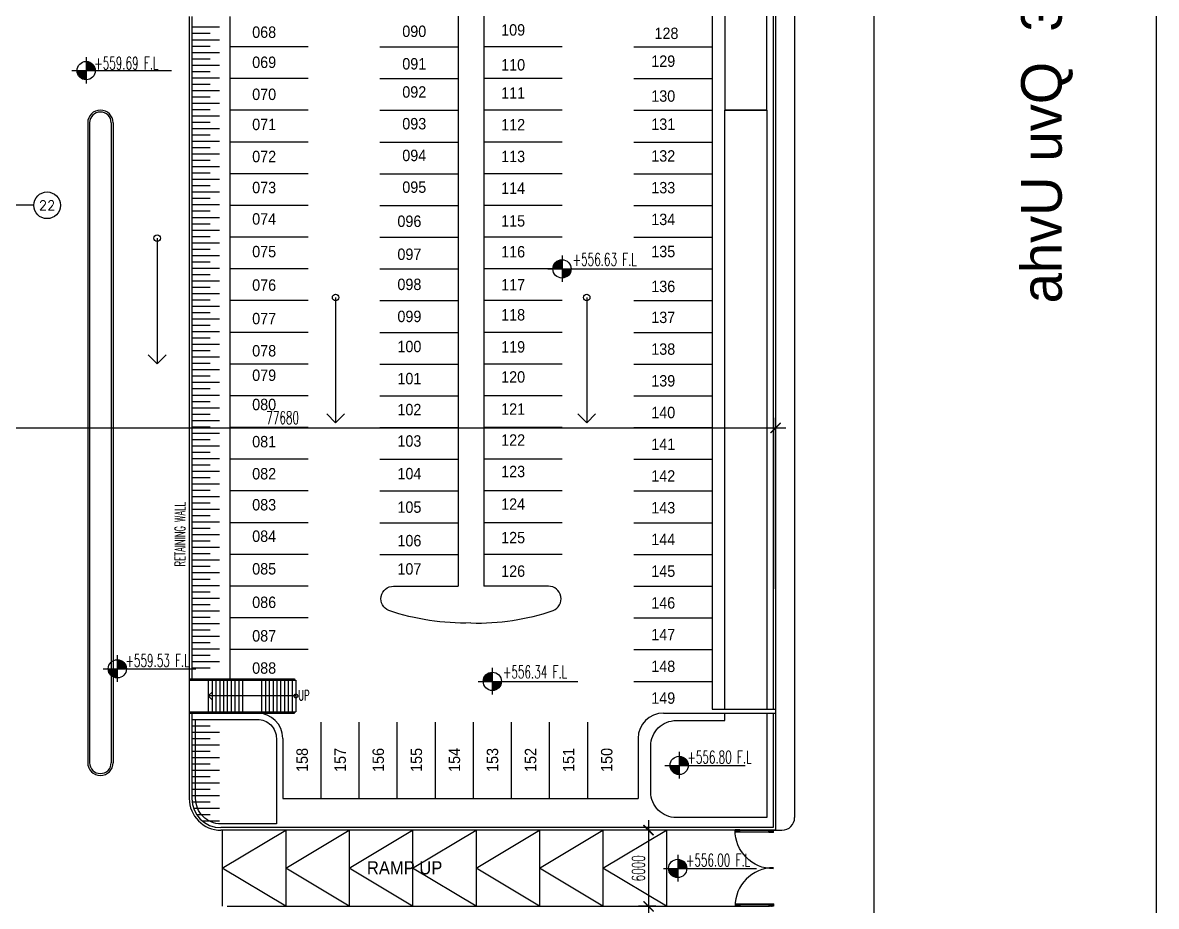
# Model space of a CAD drawing. Extents: x -708 to -403, y -916 to -561.
# Drawn here: x -492.5 to -403.2, y -712.8 to -643.2 of the extents above; entities that cross this region are included whole.
import ezdxf
from ezdxf.enums import TextEntityAlignment as Align

# ---------------------------------------------------------------- set-up
doc = ezdxf.new("R2010")
doc.units = 0
doc.header["$LTSCALE"] = 0.2
doc.header["$MEASUREMENT"] = 0
doc.header["$PDMODE"] = 3
doc.header["$PDSIZE"] = 5
doc.linetypes.add('CENTERX2', pattern=[4, 2.5, -0.5, 0.5, -0.5])
doc.layers.get('0').update_dxf_attribs({"color": 11, "linetype": 'CONTINUOUS'})
doc.layers.get('Defpoints').update_dxf_attribs({"linetype": 'CONTINUOUS'})
for name, color, linetype in [('AX-CR', 2, 'CONTINUOUS'), ('AX-TXT', 2, 'CONTINUOUS'), ('AXES', 11, 'CENTERX2'), ('CURB', 9, 'CONTINUOUS'), ('dimsite', 4, 'CONTINUOUS'), ('DOOR', 4, 'CONTINUOUS'), ('Level', 2, 'CONTINUOUS'), ('no', 2, 'CONTINUOUS'), ('ParkLine', 11, 'CONTINUOUS'), ('Ptext', 11, 'CONTINUOUS'), ('Ramp', 7, 'CONTINUOUS'), ('ROOF', 2, 'CONTINUOUS'), ('TEXT', 4, 'CONTINUOUS'), ('TXT1', 2, 'CONTINUOUS'), ('WALKWAYS', 9, 'CONTINUOUS'), ('WALL', 7, 'CONTINUOUS')]:
    doc.layers.add(name, color=color, linetype=linetype)
doc.styles.add('ABORD1', font='XARB.shx', dxfattribs={"height": 500})
doc.styles.add('ROMANS', font='ROMANS.SHX', dxfattribs={"width": 0.6})
doc.styles.add('TTXT', font='swisse.ttf', dxfattribs={"width": 0.6})
doc.dimstyles.new('1-500', dxfattribs={"dimscale": 2, "dimtxt": 0.5, "dimasz": 0.4, "dimexe": 0.4, "dimexo": 0.03, "dimgap": 0.15, "dimtad": 1, "dimdec": 0, "dimlfac": 1000, "dimzin": 13, "dimdsep": 46, "dimtxsty": 'ROMANS', "dimblk": 'ARCHTICK', "dimcen": 0.09, "dimdle": 0.4, "dimclrd": 256, "dimclre": 256, "dimclrt": 2, "dimadec": 0, "dimazin": 0, "dimtfac": 1, "dimtdec": 0, "dimtofl": 0, "dimtmove": 2, "dimatfit": 3, "dimldrblk": 'CLOSEDBLANK', "dimfxl": 0, "dimtolj": 1, "dimtzin": 0, "dimlwd": -1, "dimlwe": -1, "dimarcsym": 0})

# ---------------------------------------------------------------- blocks, each defined once
blk = doc.blocks.new('*X15')
at = {"color": 0}
for p, q in [((36.816, 28.246), (36.9, 28.33)), ((36.816, 28.274), (36.872, 28.33)), ((36.816, 28.302), (36.844, 28.33)), ((36.816, 28.217), (36.916, 28.317)), ((36.816, 28.189), (36.916, 28.289)), ((36.816, 28.161), (36.916, 28.261)), ((36.816, 28.132), (36.916, 28.232)), ((36.842, 28.13), (36.916, 28.204)), ((36.87, 28.13), (36.916, 28.176)), ((36.898, 28.13), (36.916, 28.148))]:
    blk.add_line(p, q, dxfattribs=at)
blk = doc.blocks.new('*X14')
at = {"color": 0}
for p, q in [((36.816, 29.914), (36.912, 30.01)), ((36.816, 29.943), (36.883, 30.01)), ((36.816, 29.971), (36.855, 30.01)), ((36.816, 29.999), (36.827, 30.01)), ((36.816, 29.886), (36.916, 29.986)), ((36.816, 29.858), (36.916, 29.958)), ((36.816, 29.829), (36.916, 29.929)), ((36.825, 29.81), (36.916, 29.901)), ((36.853, 29.81), (36.916, 29.873)), ((36.881, 29.81), (36.916, 29.845)), ((36.91, 29.81), (36.916, 29.816))]:
    blk.add_line(p, q, dxfattribs=at)
blk = doc.blocks.new('A$C2C2F0F2F')
at = {"layer": 'DOOR'}
for p, q in [((0.1, 1.64), (0, 1.64)), ((0, 1.44), (0, 1.64)), ((0.1, 1.44), (0.1, 1.64)), ((0.1, 1.44), (0, 1.44)), ((0, 0.2), (0, 1.44)), ((0.02, 0.2), (0.02, 1.44)), ((0.08, 0.2), (0.08, 1.44)), ((0.1, 0.2), (0.1, 1.44)), ((0, 0), (0, 0.2)), ((0.1, 0.2), (0, 0.2)), ((0.1, 0), (0, 0)), ((0.1, 0), (0.1, 0.2))]:
    blk.add_line(p, q, dxfattribs=at)
blk.add_arc((0, 0), 1.64, 0, 90, dxfattribs=at)
at = {"layer": 'DOOR', "color": 11, "extrusion": (0, 0, -1), "zscale": -1}
for name, p in [('*X14', (-36.916, -28.37)), ('*X15', (-36.916, -28.13))]:
    blk.add_blockref(name, p, dxfattribs=at)
blk = doc.blocks.new('_ARCHTICK')
at = {"color": 0, "linetype": 'ByBlock', "const_width": 0.15}
blk.add_lwpolyline([(-0.5, -0.5), (0.5, 0.5)], dxfattribs=at)
blk = doc.blocks.new('*D24')
at = {"layer": 'Defpoints', "color": 0}
for p in [(-442.556, -706.822), (-443.203, -712.822), (-442.556, -712.822)]:
    blk.add_point(p, dxfattribs=at)
at = {"layer": 'dimsite'}
for p, q in [((-443.203, -706.022), (-443.203, -713.622)), ((-442.616, -706.822), (-444.003, -706.822)), ((-442.616, -712.822), (-444.003, -712.822))]:
    blk.add_line(p, q, dxfattribs=at)
at = {"layer": 'dimsite', "xscale": 0.8, "yscale": 0.8, "zscale": 0.8}
for p, rotation in [((-443.203, -706.822), 90), ((-443.203, -712.822), 270)]:
    blk.add_blockref('_ARCHTICK', p, dxfattribs=dict(at, rotation=rotation))
at = {"layer": 'dimsite', "color": 2, "insert": (-444.003, -709.822), "char_height": 1, "attachment_point": 5, "rotation": 90, "style": 'ROMANS'}
blk.add_mtext('\\A1;6000', dxfattribs=at)
blk = doc.blocks.new('_ClosedBlank')
at = {"color": 0, "linetype": 'ByBlock', "lineweight": -2}
for p, q in [((-1, 0.17), (0, 0)), ((-1, 0.17), (-1, -0.17)), ((0, 0), (-1, -0.17))]:
    blk.add_line(p, q, dxfattribs=at)
blk = doc.blocks.new('AXU')
at = {"layer": 'AX-CR'}
blk.add_circle((0, 350), 350, dxfattribs=at)
at = {"layer": 'AX-TXT', "style": 'ROMANS'}
blk.add_attdef('AX', text='', height=250, dxfattribs=at).set_placement((0, 350), align=Align.MIDDLE)
blk = doc.blocks.new('*D275')
at = {"layer": 'Defpoints', "color": 0}
for p in [(-430.667, -623.911), (-425.424, -623.911), (-432.415, -814.911)]:
    blk.add_point(p, dxfattribs=at)
at = {"layer": 'dimsite'}
for p, q in [((-425.424, -815.711), (-425.424, -623.111)), ((-430.607, -623.911), (-424.624, -623.911)), ((-432.355, -814.911), (-424.624, -814.911))]:
    blk.add_line(p, q, dxfattribs=at)
at = {"layer": 'dimsite', "xscale": 0.8, "yscale": 0.8, "zscale": 0.8}
for p, rotation in [((-425.424, -623.911), 90), ((-425.424, -814.911), 270)]:
    blk.add_blockref('_ARCHTICK', p, dxfattribs=dict(at, rotation=rotation))
at = {"layer": 'dimsite', "color": 2, "insert": (-426.224, -719.411), "char_height": 1, "attachment_point": 5, "rotation": 90, "style": 'ROMANS'}
blk.add_mtext('\\A1;191000', dxfattribs=at)
blk = doc.blocks.new('*D281')
at = {"layer": 'Defpoints', "color": 0}
for p in [(-510.872, -671.283), (-433.192, -675.117), (-433.192, -687.861)]:
    blk.add_point(p, dxfattribs=at)
at = {"layer": 'dimsite'}
for p, q in [((-510.872, -671.343), (-510.872, -675.917)), ((-433.192, -687.801), (-433.192, -674.317)), ((-511.672, -675.117), (-432.392, -675.117))]:
    blk.add_line(p, q, dxfattribs=at)
at = {"layer": 'dimsite', "xscale": 0.8, "yscale": 0.8, "zscale": 0.8, "rotation": 180}
blk.add_blockref('_ARCHTICK', (-510.872, -675.117), dxfattribs=at)
at = {"layer": 'dimsite', "xscale": 0.8, "yscale": 0.8, "zscale": 0.8}
blk.add_blockref('_ARCHTICK', (-433.192, -675.117), dxfattribs=at)
at = {"layer": 'dimsite', "color": 2, "insert": (-472.032, -674.317), "char_height": 1, "attachment_point": 5, "style": 'ROMANS'}
blk.add_mtext('\\A1;77680', dxfattribs=at)

msp = doc.modelspace()

# ---------------------------------------------------------------- linework, layer by layer
at = {"layer": 'AXES', "ltscale": 1500}
msp.add_line((-491.6406, -657.5821), (-583.0705, -657.5821), dxfattribs=at)
at = {"layer": 'CURB'}
for p, q in [((-437.1921, -636.5925), (-437.1921, -650.0451)), ((-433.8921, -650.0451), (-433.8921, -636.5925)), ((-458.1921, -640.0925), (-458.1921, -687.5925)), ((-456.1921, -640.0925), (-456.1921, -687.5925)), ((-438.1921, -640.0925), (-438.1921, -697.2925)), ((-476.1921, -642.6925), (-476.1921, -694.8925)), ((-437.1921, -650.0451), (-433.8921, -650.0451)), ((-487.3921, -651.0807), (-487.3921, -701.5074)), ((-487.2421, -651.0807), (-487.2421, -701.5074)), ((-485.5421, -651.0807), (-485.5421, -701.5074)), ((-485.3921, -651.0807), (-485.3921, -701.5074)), ((-474.024, -697.5925), (-479.3921, -697.5925)), ((-442.024, -697.5925), (-438.1921, -697.5925)), ((-438.1921, -697.2925), (-433.1921, -697.2925)), ((-438.1921, -697.5925), (-433.1921, -697.5925)), ((-472.024, -699.5925), (-472.024, -704.3221)), ((-444.024, -699.5925), (-444.024, -704.3221))]:
    msp.add_line(p, q, dxfattribs=at)
for points in [[(-437.1921, -650.0807), (-433.8921, -650.0807), (-433.8921, -697.2925)], [(-437.1921, -697.2925), (-437.1921, -650.0807)]]:
    msp.add_lwpolyline(points, dxfattribs=at)
for points in [[(-457.1921, -690.4921, -0.0881086), (-463.6586, -689.5213, -0.8261404), (-463.288, -687.5925), (-458.1921, -687.5925)], [(-457.1921, -690.4921, 0.0881086), (-450.7256, -689.5213, 0.8261404), (-451.0962, -687.5925), (-456.1921, -687.5925)], [(-433.8921, -697.5925), (-433.8921, -705.8221), (-441.024, -705.8221, -0.4142136), (-443.024, -703.8221), (-443.024, -700.1807, -0.4142136), (-441.024, -698.1807), (-437.1921, -698.1807), (-437.1921, -697.5925)]]:
    msp.add_lwpolyline(points, format="xyb", dxfattribs=at)
msp.add_lwpolyline([(-474.024, -698.0925, -0.4142136), (-472.524, -699.5925), (-472.524, -706.3221), (-476.8921, -706.3221, -0.4142136), (-478.8921, -704.3221), (-478.8921, -698.0925)], format="xyb", close=True, dxfattribs=at)
for centre, radius, start, end in [((-486.3921, -651.0807), 1, 0, 180), ((-486.3921, -651.0807), 0.85, 0, 180), ((-474.024, -699.5925), 2, 0, 90), ((-442.024, -699.5925), 2, 90, 180), ((-486.3921, -701.5074), 1, 180, 0), ((-486.3921, -701.5074), 0.85, 180, 0)]:
    msp.add_arc(centre, radius, start, end, dxfattribs=at)
at = {"layer": 'Level'}
for p, q in [((-487.5128, -645.9016), (-487.5128, -647.9917)), ((-488.6306, -646.9673), (-480.7817, -646.9673)), ((-481.9223, -660.1698), (-481.9223, -670.0604)), ((-450.0181, -661.5268), (-450.0181, -663.6169)), ((-451.1359, -662.5925), (-443.287, -662.5925)), ((-467.8558, -664.8402), (-467.8558, -674.7308)), ((-448.0761, -664.8402), (-448.0761, -674.7308)), ((-485.0612, -693.0419), (-485.0612, -695.1321)), ((-455.5103, -694.031), (-455.5103, -696.1212)), ((-486.179, -694.1076), (-478.8628, -694.1076)), ((-456.6281, -695.0967), (-448.7791, -695.0967)), ((-440.789, -700.653), (-440.789, -702.7431)), ((-441.9068, -701.7187), (-435.5906, -701.7187)), ((-440.9039, -708.7717), (-440.9039, -710.8619)), ((-442.0217, -709.8374), (-434.7055, -709.8374))]:
    msp.add_line(p, q, dxfattribs=at)
at = {"layer": 'Level', "const_width": 0.7037}
for points in [[(-487.8647, -646.9673, 0.4142136), (-487.5128, -647.3192)], [(-487.1609, -646.9673, 0.4142136), (-487.5128, -646.6154, 0.4142136)], [(-450.37, -662.5925, -0.4142136), (-450.0181, -662.2406, -0.4142136)], [(-449.6662, -662.5925, -0.4142136), (-450.0181, -662.9443)], [(-485.4131, -694.1076, 0.4142136), (-485.0612, -694.4595)], [(-484.7093, -694.1076, 0.4142136), (-485.0612, -693.7558, 0.4142136)], [(-455.8621, -695.0967, -0.4142136), (-455.5103, -694.7449, -0.4142136)], [(-455.1584, -695.0967, -0.4142136), (-455.5103, -695.4486)], [(-440.4371, -701.7187, 0.4142136), (-440.789, -701.3668, 0.4142136)], [(-441.1408, -701.7187, 0.4142136), (-440.789, -702.0705)], [(-440.552, -709.8374, 0.4142136), (-440.9039, -709.4856, 0.4142136)], [(-441.2558, -709.8374, 0.4142136), (-440.9039, -710.1893)]]:
    msp.add_lwpolyline(points, format="xyb", dxfattribs=at)
at = {"layer": 'Level', "color": 6}
for points in [[(-482.6295, -669.3533), (-481.9223, -670.0604), (-481.2152, -669.3533)], [(-468.5629, -674.0237), (-467.8558, -674.7308), (-467.1487, -674.0237)], [(-448.7832, -674.0237), (-448.0761, -674.7308), (-447.369, -674.0237)]]:
    msp.add_lwpolyline(points, dxfattribs=at)
at = {"layer": 'Level'}
for centre, radius in [((-487.5128, -646.9673), 0.72), ((-481.9223, -660.1698), 0.2571), ((-450.0181, -662.5925), 0.72), ((-467.8558, -664.8402), 0.2571), ((-448.0761, -664.8402), 0.2571), ((-485.0612, -694.1076), 0.72), ((-455.5103, -695.0967), 0.72), ((-470.9921, -696.2425), 0.1542), ((-440.789, -701.7187), 0.72), ((-440.9039, -709.8374), 0.72)]:
    msp.add_circle(centre, radius, dxfattribs=at)
at = {"layer": 'no'}
msp.add_line((-403.1921, -560.6326), (-403.1921, -861.3122), dxfattribs=at)
at = {"layer": 'ParkLine'}
for p, q in [((-470.0181, -645.0925), (-476.1921, -645.0925)), ((-470.0181, -645.0925), (-476.1921, -645.0925)), ((-464.3661, -645.0925), (-458.1921, -645.0925)), ((-464.3661, -645.0925), (-458.1921, -645.0925)), ((-450.0181, -645.0925), (-456.1921, -645.0925)), ((-450.0181, -645.0925), (-456.1921, -645.0925)), ((-444.3661, -645.0925), (-438.1921, -645.0925)), ((-444.3661, -645.0925), (-438.1921, -645.0925)), ((-470.0181, -647.5925), (-476.1921, -647.5925)), ((-464.3661, -647.5925), (-458.1921, -647.5925)), ((-450.0181, -647.5925), (-456.1921, -647.5925)), ((-444.3661, -647.5925), (-438.1921, -647.5925)), ((-470.0181, -650.0925), (-476.1921, -650.0925)), ((-464.3661, -650.0925), (-458.1921, -650.0925)), ((-450.0181, -650.0925), (-456.1921, -650.0925)), ((-444.3661, -650.0925), (-438.1921, -650.0925)), ((-470.0181, -652.5925), (-476.1921, -652.5925)), ((-464.3661, -652.5925), (-458.1921, -652.5925)), ((-450.0181, -652.5925), (-456.1921, -652.5925)), ((-444.3661, -652.5925), (-438.1921, -652.5925)), ((-470.0181, -655.0925), (-476.1921, -655.0925)), ((-464.3661, -655.0925), (-458.1921, -655.0925)), ((-450.0181, -655.0925), (-456.1921, -655.0925)), ((-444.3661, -655.0925), (-438.1921, -655.0925)), ((-470.0181, -657.5925), (-476.1921, -657.5925)), ((-464.3661, -657.5925), (-458.1921, -657.5925)), ((-450.0181, -657.5925), (-456.1921, -657.5925)), ((-444.3661, -657.5925), (-438.1921, -657.5925)), ((-470.0181, -660.0925), (-476.1921, -660.0925)), ((-464.3661, -660.0925), (-458.1921, -660.0925)), ((-450.0181, -660.0925), (-456.1921, -660.0925)), ((-444.3661, -660.0925), (-438.1921, -660.0925)), ((-470.0181, -662.5925), (-476.1921, -662.5925)), ((-464.3661, -662.5925), (-458.1921, -662.5925)), ((-450.0181, -662.5925), (-456.1921, -662.5925)), ((-444.3661, -662.5925), (-438.1921, -662.5925)), ((-470.0181, -665.0925), (-476.1921, -665.0925)), ((-464.3661, -665.0925), (-458.1921, -665.0925)), ((-450.0181, -665.0925), (-456.1921, -665.0925)), ((-444.3661, -665.0925), (-438.1921, -665.0925)), ((-470.0181, -667.5925), (-476.1921, -667.5925)), ((-464.3661, -667.5925), (-458.1921, -667.5925)), ((-450.0181, -667.5925), (-456.1921, -667.5925)), ((-444.3661, -667.5925), (-438.1921, -667.5925)), ((-470.0181, -670.0925), (-476.1921, -670.0925)), ((-464.3661, -670.0925), (-458.1921, -670.0925)), ((-450.0181, -670.0925), (-456.1921, -670.0925)), ((-444.3661, -670.0925), (-438.1921, -670.0925)), ((-470.0181, -672.5925), (-476.1921, -672.5925)), ((-464.3661, -672.5925), (-458.1921, -672.5925)), ((-450.0181, -672.5925), (-456.1921, -672.5925)), ((-444.3661, -672.5925), (-438.1921, -672.5925)), ((-470.0181, -675.0925), (-476.1921, -675.0925)), ((-464.3661, -675.0925), (-458.1921, -675.0925)), ((-450.0181, -675.0925), (-456.1921, -675.0925)), ((-444.3661, -675.0925), (-438.1921, -675.0925)), ((-470.0181, -677.5925), (-476.1921, -677.5925)), ((-464.3661, -677.5925), (-458.1921, -677.5925)), ((-450.0181, -677.5925), (-456.1921, -677.5925)), ((-444.3661, -677.5925), (-438.1921, -677.5925)), ((-470.0181, -680.0925), (-476.1921, -680.0925)), ((-464.3661, -680.0925), (-458.1921, -680.0925)), ((-450.0181, -680.0925), (-456.1921, -680.0925)), ((-444.3661, -680.0925), (-438.1921, -680.0925)), ((-470.0181, -682.5925), (-476.1921, -682.5925)), ((-464.3661, -682.5925), (-458.1921, -682.5925)), ((-450.0181, -682.5925), (-456.1921, -682.5925)), ((-444.3661, -682.5925), (-438.1921, -682.5925)), ((-470.0181, -685.0925), (-476.1921, -685.0925)), ((-464.3661, -685.0925), (-458.1921, -685.0925)), ((-450.0181, -685.0925), (-456.1921, -685.0925)), ((-444.3661, -685.0925), (-438.1921, -685.0925)), ((-470.0181, -687.5925), (-476.1921, -687.5925)), ((-444.3661, -687.5925), (-438.1921, -687.5925)), ((-470.0181, -690.0925), (-476.1921, -690.0925)), ((-444.3661, -690.0925), (-438.1921, -690.0925)), ((-470.0181, -692.5925), (-476.1921, -692.5925)), ((-444.3661, -692.5925), (-438.1921, -692.5925)), ((-444.3661, -695.0925), (-438.1921, -695.0925)), ((-469.024, -698.3221), (-469.024, -704.3221)), ((-466.024, -698.3221), (-466.024, -704.3221)), ((-463.024, -698.3221), (-463.024, -704.3221)), ((-460.024, -698.3221), (-460.024, -704.3221)), ((-457.024, -698.3221), (-457.024, -704.3221)), ((-454.024, -698.3221), (-454.024, -704.3221)), ((-451.024, -698.3221), (-451.024, -704.3221)), ((-451.024, -698.3221), (-451.024, -704.3221)), ((-448.024, -698.3221), (-448.024, -704.3221))]:
    msp.add_line(p, q, dxfattribs=at)
at = {"layer": 'Ramp', "color": 11}
for p, q in [((-479.1921, -643.529), (-477.001, -643.529)), ((-479.1921, -644.029), (-477.7479, -644.029)), ((-479.1921, -644.529), (-477.001, -644.529)), ((-479.1921, -645.029), (-477.7479, -645.029)), ((-479.1921, -645.529), (-477.001, -645.529)), ((-479.1921, -646.029), (-477.7479, -646.029)), ((-479.1921, -646.529), (-477.001, -646.529)), ((-479.1921, -647.029), (-477.7479, -647.029)), ((-479.1921, -647.529), (-477.001, -647.529)), ((-479.1921, -648.029), (-477.7479, -648.029)), ((-479.1921, -648.529), (-477.001, -648.529)), ((-479.1921, -649.029), (-477.7479, -649.029)), ((-479.1921, -649.529), (-477.001, -649.529)), ((-479.1921, -650.029), (-477.7479, -650.029)), ((-479.1921, -650.529), (-477.001, -650.529)), ((-479.1921, -651.029), (-477.7479, -651.029)), ((-479.1921, -651.529), (-477.001, -651.529)), ((-479.1921, -652.029), (-477.7479, -652.029)), ((-479.1921, -652.529), (-477.001, -652.529)), ((-479.1921, -653.029), (-477.7479, -653.029)), ((-479.1921, -653.529), (-477.001, -653.529)), ((-479.1921, -654.029), (-477.7479, -654.029)), ((-479.1921, -654.529), (-477.001, -654.529)), ((-479.1921, -655.029), (-477.7479, -655.029)), ((-479.1921, -655.529), (-477.001, -655.529)), ((-479.1921, -656.029), (-477.7479, -656.029)), ((-479.1921, -656.529), (-477.001, -656.529)), ((-479.1921, -657.029), (-477.7479, -657.029)), ((-479.1921, -657.529), (-477.001, -657.529)), ((-479.1921, -658.029), (-477.7479, -658.029)), ((-479.1921, -658.529), (-477.001, -658.529)), ((-479.1921, -659.029), (-477.7479, -659.029)), ((-479.1921, -659.529), (-477.001, -659.529)), ((-479.1921, -660.029), (-477.7479, -660.029)), ((-479.1921, -660.529), (-477.001, -660.529)), ((-479.1921, -661.029), (-477.7479, -661.029)), ((-479.1921, -661.529), (-477.001, -661.529)), ((-479.1921, -662.029), (-477.7479, -662.029)), ((-479.1921, -662.529), (-477.001, -662.529)), ((-479.1921, -663.029), (-477.7479, -663.029)), ((-479.1921, -663.529), (-477.001, -663.529)), ((-479.1921, -664.029), (-477.7479, -664.029)), ((-479.1921, -664.529), (-477.001, -664.529)), ((-479.1921, -665.029), (-477.7479, -665.029)), ((-479.1921, -665.529), (-477.001, -665.529)), ((-479.1921, -666.029), (-477.7479, -666.029)), ((-479.1921, -666.529), (-477.001, -666.529)), ((-479.1921, -667.029), (-477.7479, -667.029)), ((-479.1921, -667.529), (-477.001, -667.529)), ((-479.1921, -668.029), (-477.7479, -668.029)), ((-479.1921, -668.529), (-477.001, -668.529)), ((-479.1921, -669.029), (-477.7479, -669.029)), ((-479.1921, -669.529), (-477.001, -669.529)), ((-479.1921, -670.029), (-477.7479, -670.029)), ((-479.1921, -670.529), (-477.001, -670.529)), ((-479.1921, -671.029), (-477.7479, -671.029)), ((-479.1921, -671.529), (-477.001, -671.529)), ((-479.1921, -672.029), (-477.7479, -672.029)), ((-479.1921, -672.529), (-477.001, -672.529)), ((-479.1921, -673.029), (-477.7479, -673.029)), ((-479.1921, -673.529), (-477.001, -673.529)), ((-479.1921, -674.029), (-477.7479, -674.029)), ((-479.1921, -674.529), (-477.001, -674.529)), ((-479.1921, -675.029), (-477.7479, -675.029)), ((-479.1921, -675.529), (-477.001, -675.529)), ((-479.1921, -676.029), (-477.7479, -676.029)), ((-479.1921, -676.529), (-477.001, -676.529)), ((-479.1921, -677.029), (-477.7479, -677.029)), ((-479.1921, -677.529), (-477.001, -677.529)), ((-479.1921, -678.029), (-477.7479, -678.029)), ((-479.1921, -678.529), (-477.001, -678.529)), ((-479.1921, -679.029), (-477.7479, -679.029)), ((-479.1921, -679.529), (-477.001, -679.529)), ((-479.1921, -680.029), (-477.7479, -680.029)), ((-479.1921, -680.529), (-477.001, -680.529)), ((-479.1921, -681.029), (-477.7479, -681.029)), ((-479.1921, -681.529), (-477.001, -681.529)), ((-479.1921, -682.029), (-477.7479, -682.029)), ((-479.1921, -682.529), (-477.001, -682.529)), ((-479.1921, -683.029), (-477.7479, -683.029)), ((-479.1921, -683.529), (-477.001, -683.529)), ((-479.1921, -684.029), (-477.7479, -684.029)), ((-479.1921, -684.529), (-477.001, -684.529)), ((-479.1921, -685.029), (-477.7479, -685.029)), ((-479.1921, -685.529), (-477.001, -685.529)), ((-479.1921, -686.029), (-477.7479, -686.029)), ((-479.1921, -686.529), (-477.001, -686.529)), ((-479.1921, -687.029), (-477.7479, -687.029)), ((-479.1921, -687.529), (-477.001, -687.529)), ((-479.1921, -688.029), (-477.7479, -688.029)), ((-479.1921, -688.529), (-477.001, -688.529)), ((-479.1921, -689.029), (-477.7479, -689.029)), ((-479.1921, -689.529), (-477.001, -689.529)), ((-479.1921, -690.029), (-477.7479, -690.029)), ((-479.1921, -690.529), (-477.001, -690.529)), ((-479.1921, -691.029), (-477.7479, -691.029)), ((-479.1921, -691.529), (-477.001, -691.529)), ((-479.1921, -692.029), (-477.7479, -692.029)), ((-479.1921, -692.529), (-477.001, -692.529)), ((-479.1921, -693.029), (-477.7479, -693.029)), ((-479.1921, -693.529), (-477.001, -693.529)), ((-479.1921, -694.029), (-477.7479, -694.029)), ((-479.1921, -698.0947), (-477.001, -698.0947)), ((-479.1921, -698.5947), (-477.7479, -698.5947)), ((-479.1921, -699.0947), (-477.001, -699.0947)), ((-479.1921, -699.5947), (-477.7479, -699.5947)), ((-479.1921, -700.0947), (-477.001, -700.0947)), ((-479.1921, -700.5947), (-477.7479, -700.5947)), ((-479.1921, -701.0947), (-477.001, -701.0947)), ((-479.1921, -701.5947), (-477.7479, -701.5947)), ((-479.1921, -702.0947), (-477.001, -702.0947)), ((-479.1921, -702.5947), (-477.7479, -702.5947)), ((-479.1921, -703.0947), (-477.001, -703.0947)), ((-479.1921, -703.5947), (-477.7479, -703.5947)), ((-479.1921, -704.0947), (-477.001, -704.0947)), ((-479.1921, -704.5947), (-477.7479, -704.5947)), ((-479.0584, -705.0947), (-477.001, -705.0947)), ((-478.8079, -705.5947), (-477.7479, -705.5947)), ((-478.3576, -706.0947), (-477.001, -706.0947))]:
    msp.add_line(p, q, dxfattribs=at)
at = {"layer": 'Ramp'}
for p, q in [((-479.3921, -694.8925), (-471.0921, -694.8925)), ((-479.3921, -694.8925), (-479.3921, -697.5925)), ((-471.0921, -694.8925), (-471.0921, -694.9925)), ((-479.3921, -694.9925), (-470.9921, -694.9925)), ((-479.3921, -694.9925), (-479.3921, -697.4925)), ((-477.8921, -694.9925), (-477.8921, -697.4925)), ((-477.5921, -694.9925), (-477.5921, -697.4925)), ((-477.2921, -694.9925), (-477.2921, -697.4925)), ((-476.9921, -694.9925), (-476.9921, -697.4925)), ((-476.6921, -694.9925), (-476.6921, -697.4925)), ((-476.3921, -694.9925), (-476.3921, -697.4925)), ((-476.0921, -694.9925), (-476.0921, -697.4925)), ((-475.7921, -694.9925), (-475.7921, -697.4925)), ((-475.4921, -694.9925), (-475.4921, -697.4925)), ((-475.1921, -694.9925), (-475.1921, -697.4925)), ((-473.6921, -694.9925), (-473.6921, -697.4925)), ((-473.3921, -694.9925), (-473.3921, -697.4925)), ((-473.0921, -694.9925), (-473.0921, -697.4925)), ((-472.7921, -694.9925), (-472.7921, -697.4925)), ((-472.4921, -694.9925), (-472.4921, -697.4925)), ((-472.1921, -694.9925), (-472.1921, -697.4925)), ((-471.8921, -694.9925), (-471.8921, -697.4925)), ((-471.5921, -694.9925), (-471.5921, -697.4925)), ((-471.2921, -694.9925), (-471.2921, -697.4925)), ((-470.9921, -694.9925), (-470.9921, -697.4925)), ((-470.9921, -696.2425), (-477.8921, -696.2425)), ((-479.3921, -697.4925), (-470.9921, -697.4925)), ((-479.3921, -697.5925), (-471.0921, -697.5925)), ((-471.0921, -697.5925), (-471.0921, -697.4925)), ((-476.7921, -706.8221), (-476.7921, -712.8221)), ((-476.7921, -709.8221), (-471.7921, -706.8221)), ((-471.7921, -706.8221), (-471.7921, -712.8221)), ((-471.7921, -709.8221), (-466.7921, -706.8221)), ((-466.7921, -706.8221), (-466.7921, -712.8221)), ((-466.7921, -709.8221), (-461.7921, -706.8221)), ((-461.7921, -706.8221), (-461.7921, -712.8221)), ((-461.7921, -709.8221), (-456.7921, -706.8221)), ((-456.7921, -706.8221), (-456.7921, -712.8221)), ((-456.7921, -709.8221), (-451.7921, -706.8221)), ((-451.7921, -709.8107), (-446.7921, -706.8107)), ((-451.7921, -706.8221), (-451.7921, -712.8221)), ((-446.7921, -709.8107), (-441.7921, -706.8107)), ((-446.7921, -706.8221), (-446.7921, -712.8221)), ((-441.7921, -706.8221), (-441.7921, -712.8221)), ((-471.7921, -712.8221), (-476.7921, -709.8221)), ((-466.7921, -712.8221), (-471.7921, -709.8221)), ((-461.7921, -712.8221), (-466.7921, -709.8221)), ((-456.7921, -712.8221), (-461.7921, -709.8221)), ((-451.7921, -712.8221), (-456.7921, -709.8221)), ((-446.7921, -712.8107), (-451.7921, -709.8107)), ((-441.7921, -712.8107), (-446.7921, -709.8107))]:
    msp.add_line(p, q, dxfattribs=at)
at = {"layer": 'ROOF'}
for p, q in [((-479.3921, -642.6925), (-479.3921, -694.8925)), ((-479.1921, -642.6925), (-479.1921, -694.8925)), ((-477.8921, -696.2425), (-477.5921, -695.9425)), ((-477.8921, -696.2425), (-477.5921, -696.5425)), ((-479.3921, -697.5925), (-479.3921, -704.3221)), ((-479.1921, -697.5925), (-479.1921, -704.3221)), ((-472.024, -706.6221), (-476.8921, -706.6221)), ((-472.024, -706.8221), (-476.8921, -706.8221)), ((-433.3921, -706.6221), (-472.024, -706.6221)), ((-433.1921, -706.8221), (-472.024, -706.8221))]:
    msp.add_line(p, q, dxfattribs=at)
for radius in [2.5, 2.3]:
    msp.add_arc((-476.8921, -704.3221), radius, 180, 270, dxfattribs=at)
at = {"layer": 'WALKWAYS'}
for p, q in [((-431.6921, -624.7007), (-431.6921, -705.8221)), ((-472.024, -704.3221), (-444.024, -704.3221)), ((-433.1921, -706.8221), (-432.6921, -706.8221)), ((-476.3921, -712.8221), (-433.6921, -712.8221))]:
    msp.add_line(p, q, dxfattribs=at)
msp.add_arc((-432.6921, -705.8221), 1, 270, 0, dxfattribs=at)
at = {"layer": 'WALL'}
for p, q in [((-433.3921, -625.4049), (-433.3921, -697.2925)), ((-433.1921, -625.3221), (-433.1921, -706.8221)), ((-433.3921, -697.5925), (-433.3921, -706.6221)), ((-433.3921, -706.8221), (-433.1921, -706.8221))]:
    msp.add_line(p, q, dxfattribs=at)

# ---------------------------------------------------------------- block references
at = {"layer": 'AXES', "xscale": 0.003000000000042746, "yscale": 0.003000000000042746, "zscale": 0.003}
msp.add_blockref('AXU', (-490.5906, -658.6321), dxfattribs=at).add_auto_attribs({'AX': '22'})
at = {"layer": 'DOOR', "yscale": 1.856446679857425, "zscale": 1.856446679857432}
for p, xscale, rotation in [((-433.3436, -706.8224), -1.856446679857386, 89.59925802533854), ((-433.3436, -712.8217), 1.856446679857386, 90.40074197466146)]:
    msp.add_blockref('A$C2C2F0F2F', p, dxfattribs=dict(at, xscale=xscale, rotation=rotation))

# ---------------------------------------------------------------- texts
at = {"layer": 'Level', "color": 2, "style": 'ROMANS', "width": 0.6}
for s, height, p in [('+559.69 F.L', 1, (-486.8785, -646.88)), ('+556.63 F.L', 1, (-449.1852, -662.3469)), ('+559.53 F.L', 1, (-484.4154, -693.9556)), ('+556.34 F.L', 1, (-454.6774, -694.8512)), ('UP', 0.8, (-470.8014, -696.5907)), ('+556.80 F.L', 1, (-440.1432, -701.5666)), ('+556.00 F.L', 1, (-440.2581, -709.6854))]:
    msp.add_text(s, height=height, dxfattribs=at).set_placement(p)
msp.add_text('RETAINING WALL', height=0.8, rotation=90, dxfattribs=at).set_placement((-479.7226, -686.0433))
at = {"layer": 'Ptext', "style": 'TTXT', "width": 0.9}
for s, p in [('068', (-474.432, -644.3886)), ('090', (-462.606, -644.3191)), ('109', (-454.8142, -644.2111)), ('128', (-442.733, -644.4795)), ('129', (-442.9882, -646.6708)), ('069', (-474.432, -646.7599)), ('091', (-462.606, -646.8798)), ('110', (-454.8142, -646.9603)), ('070', (-474.432, -649.2843)), ('092', (-462.606, -649.1003)), ('111', (-454.8142, -649.1808)), ('130', (-442.9882, -649.42)), ('071', (-474.432, -651.6556)), ('093', (-462.606, -651.6003)), ('112', (-454.8142, -651.6808)), ('131', (-442.9882, -651.6405)), ('072', (-474.432, -654.1845)), ('094', (-462.606, -654.1003)), ('113', (-454.8142, -654.1808)), ('132', (-442.9882, -654.1405)), ('073', (-474.432, -656.6278)), ('095', (-462.606, -656.6003)), ('114', (-454.8142, -656.6808)), ('133', (-442.9882, -656.6405)), ('074', (-474.432, -659.1037)), ('134', (-442.9882, -659.1405)), ('096', (-462.9882, -659.2878)), ('115', (-454.8142, -659.2582)), ('075', (-474.432, -661.6764)), ('097', (-462.9882, -661.8886)), ('116', (-454.8142, -661.6881)), ('135', (-442.9882, -661.6708)), ('076', (-474.432, -664.3139)), ('098', (-462.9882, -664.2599)), ('117', (-454.8142, -664.2889)), ('136', (-442.9882, -664.42)), ('077', (-474.432, -666.9573)), ('099', (-462.9882, -666.7843)), ('118', (-454.8142, -666.6602)), ('137', (-442.9882, -666.8601)), ('078', (-474.432, -669.495)), ('100', (-462.9882, -669.1556)), ('119', (-454.8142, -669.1846)), ('138', (-442.9882, -669.3601)), ('079', (-474.432, -671.4215)), ('101', (-462.9882, -671.6845)), ('120', (-454.8142, -671.5559)), ('139', (-442.9882, -671.8601)), ('080', (-474.432, -673.7274)), ('102', (-462.9882, -674.1278)), ('121', (-454.8142, -674.0848)), ('140', (-442.9882, -674.3601)), ('081', (-474.432, -676.6556)), ('103', (-462.9882, -676.6037)), ('122', (-454.8142, -676.5281)), ('141', (-442.9882, -676.8601)), ('082', (-474.432, -679.1845)), ('104', (-462.9882, -679.1764)), ('123', (-454.8142, -679.004)), ('142', (-442.9882, -679.3601)), ('083', (-474.432, -681.6278)), ('105', (-462.9882, -681.8139)), ('124', (-454.8142, -681.5767)), ('143', (-442.9882, -681.8601)), ('084', (-474.432, -684.1037)), ('125', (-454.8142, -684.2142)), ('106', (-462.9882, -684.4573)), ('144', (-442.9882, -684.3601)), ('085', (-474.432, -686.6764)), ('107', (-462.9882, -686.6842)), ('126', (-454.8142, -686.8576)), ('145', (-442.9882, -686.8601)), ('086', (-474.432, -689.3139)), ('146', (-442.9882, -689.3601)), ('087', (-474.432, -691.9573)), ('147', (-442.9882, -691.8601)), ('088', (-474.432, -694.495)), ('148', (-442.9882, -694.3601)), ('149', (-442.9882, -696.8601))]:
    msp.add_text(s, height=0.9, dxfattribs=at).set_placement(p)
for s, p in [('158', (-470.0448, -702.2289)), ('157', (-467.0496, -702.2289)), ('156', (-464.0496, -702.2289)), ('155', (-461.0496, -702.2289)), ('154', (-458.0496, -702.2289)), ('153', (-455.0496, -702.2289)), ('152', (-452.0496, -702.2289)), ('151', (-449.0496, -702.2289)), ('150', (-446.0496, -702.2289))]:
    msp.add_text(s, height=0.9, rotation=90, dxfattribs=at).set_placement(p)
at = {"layer": 'TEXT', "style": 'ABORD1'}
msp.add_text('ahvU uvQ  30   ljv', height=3.2, rotation=90, dxfattribs=at).set_placement((-410.6448, -665.3074))
at = {"layer": 'TXT1', "style": 'TTXT', "width": 0.9}
msp.add_text('RAMP UP', height=1.0374, dxfattribs=at).set_placement((-465.3918, -710.3031))

# ---------------------------------------------------------------- dimensions: what is measured, and where the dimension line sits
at = {"layer": 'dimsite'}
for base, p1, p2, angle, picture, middle in [((-425.4241, -623.9107), (-432.4151, -814.9107), (-430.6666, -623.9107), 90, '*D275', (-426.2241, -719.4107)), ((-433.1921, -675.1171), (-510.8721, -671.2833), (-433.1921, -687.8612), 180, '*D281', (-472.0321, -674.3171)), ((-443.2031, -712.8221), (-442.5557, -706.8221), (-442.5557, -712.8221), 90, '*D24', (-444.0031, -709.8221))]:
    dim = msp.add_linear_dim(base=base, p1=p1, p2=p2, angle=angle, dimstyle='1-500', dxfattribs=at)
    dim.commit()
    dim.dimension.update_dxf_attribs({"geometry": picture, "text_midpoint": middle})

doc.saveas('drawing.dxf')
